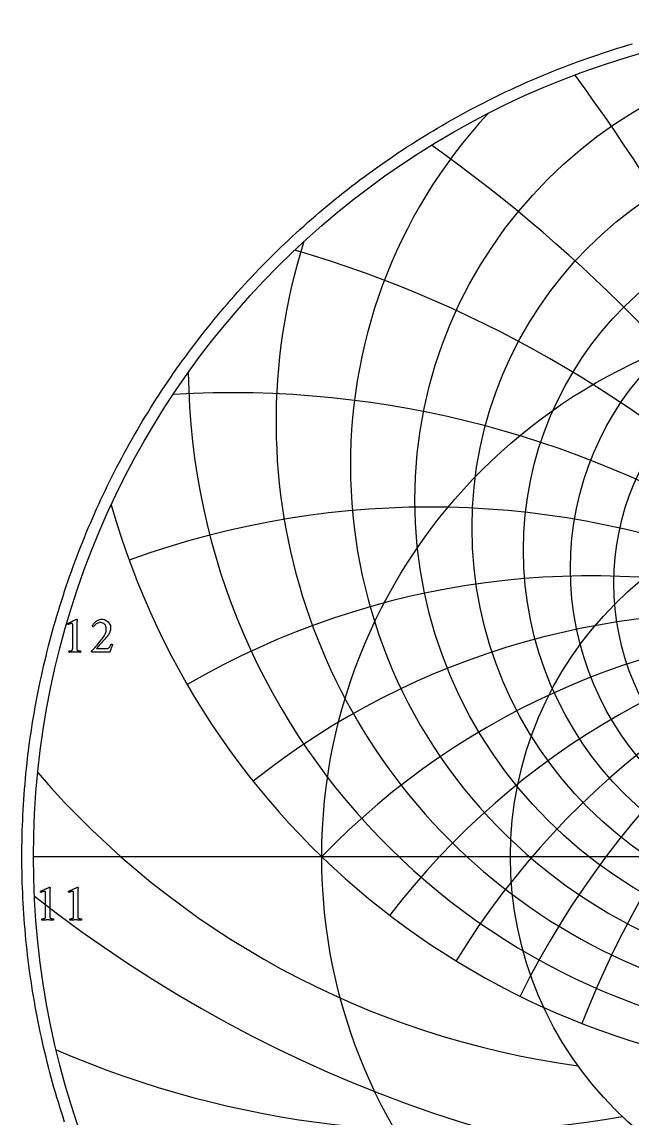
# Model space of a CAD drawing. Header units: millimetres. Extents: x -55 to 55, y -55 to 56.
# Drawn here: x -54.8 to -15.3, y -16.9 to 54 of the extents above; entities that cross this region are included whole.
import ezdxf

# ---------------------------------------------------------------- set-up
doc = ezdxf.new("R2010")
doc.units = ezdxf.units.MM
for name, color, linetype in [('CUT_OUTER', 1, 'Continuous'), ('ENGRAVE', 7, 'Continuous'), ('ENGRAVE_FINE', 8, 'Continuous'), ('TEXT', 5, 'Continuous')]:
    doc.layers.add(name, color=color, linetype=linetype)

msp = doc.modelspace()

# ---------------------------------------------------------------- linework, layer by layer
at = {"layer": 'CUT_OUTER'}
msp.add_lwpolyline([(-51.9867, -17.1741), (-52.0911, -16.8548), (-52.1935, -16.5348), (-52.294, -16.2143), (-52.3925, -15.8931), (-52.489, -15.5713), (-52.5836, -15.249), (-52.6761, -14.926), (-52.7667, -14.6025), (-52.8553, -14.2785), (-52.942, -13.9539), (-53.0266, -13.6288), (-53.1092, -13.3032), (-53.1898, -12.977), (-53.2685, -12.6504), (-53.3451, -12.3233), (-53.4197, -11.9958), (-53.4923, -11.6678), (-53.5629, -11.3393), (-53.6314, -11.0105), (-53.698, -10.6812), (-53.7625, -10.3515), (-53.825, -10.0214), (-53.8855, -9.691), (-53.944, -9.3602), (-54.0004, -9.029), (-54.0548, -8.6975), (-54.1071, -8.3656), (-54.1574, -8.0335), (-54.2057, -7.701), (-54.2519, -7.3683), (-54.2961, -7.0353), (-54.3383, -6.702), (-54.3784, -6.3684), (-54.4164, -6.0347), (-54.4524, -5.7007), (-54.4864, -5.3664), (-54.5183, -5.032), (-54.5481, -4.6974), (-54.5759, -4.3626), (-54.6017, -4.0277), (-54.6253, -3.6926), (-54.647, -3.3573), (-54.6665, -3.0219), (-54.6841, -2.6865), (-54.6995, -2.3509), (-54.7129, -2.0152), (-54.7242, -1.6794), (-54.7335, -1.3436), (-54.7407, -1.0078), (-54.7459, -0.6719), (-54.749, -0.3359), (-54.75, 0), (-54.749, 0.3359), (-54.7459, 0.6719), (-54.7407, 1.0078), (-54.7335, 1.3436), (-54.7242, 1.6794), (-54.7129, 2.0152), (-54.6995, 2.3509), (-54.6841, 2.6865), (-54.6665, 3.0219), (-54.647, 3.3573), (-54.6253, 3.6926), (-54.6017, 4.0277), (-54.5759, 4.3626), (-54.5481, 4.6974), (-54.5183, 5.032), (-54.4864, 5.3664), (-54.4524, 5.7007), (-54.4164, 6.0347), (-54.3784, 6.3684), (-54.3383, 6.702), (-54.2961, 7.0353), (-54.2519, 7.3683), (-54.2057, 7.701), (-54.1574, 8.0335), (-54.1071, 8.3656), (-54.0548, 8.6975), (-54.0004, 9.029), (-53.944, 9.3602), (-53.8855, 9.691), (-53.825, 10.0214), (-53.7625, 10.3515), (-53.698, 10.6812), (-53.6314, 11.0105), (-53.5629, 11.3393), (-53.4923, 11.6678), (-53.4197, 11.9958), (-53.3451, 12.3233), (-53.2685, 12.6504), (-53.1898, 12.977), (-53.1092, 13.3032), (-53.0266, 13.6288), (-52.942, 13.9539), (-52.8553, 14.2785), (-52.7667, 14.6025), (-52.6761, 14.926), (-52.5836, 15.249), (-52.489, 15.5713), (-52.3925, 15.8931), (-52.294, 16.2143), (-52.1935, 16.5348), (-52.0911, 16.8548), (-51.9867, 17.1741), (-51.8803, 17.4927), (-51.772, 17.8107), (-51.6617, 18.1281), (-51.5495, 18.4447), (-51.4354, 18.7607), (-51.3193, 19.0759), (-51.2013, 19.3905), (-51.0814, 19.7043), (-50.9595, 20.0173), (-50.8357, 20.3296), (-50.71, 20.6412), (-50.5824, 20.9519), (-50.4529, 21.2619), (-50.3215, 21.5711), (-50.1882, 21.8794), (-50.053, 22.187), (-49.9159, 22.4937), (-49.7769, 22.7995), (-49.6361, 23.1045), (-49.4934, 23.4086), (-49.3488, 23.7119), (-49.2024, 24.0142), (-49.0542, 24.3157), (-48.904, 24.6162), (-48.7521, 24.9158), (-48.5983, 25.2145), (-48.4426, 25.5122), (-48.2852, 25.809), (-48.1259, 26.1048), (-47.9648, 26.3996), (-47.802, 26.6934), (-47.6373, 26.9862), (-47.4708, 27.278), (-47.3025, 27.5687), (-47.1325, 27.8585), (-46.9606, 28.1471), (-46.787, 28.4347), (-46.6117, 28.7213), (-46.4346, 29.0067), (-46.2557, 29.2911), (-46.0751, 29.5744), (-45.8928, 29.8565), (-45.7087, 30.1376), (-45.523, 30.4175), (-45.3355, 30.6962), (-45.1463, 30.9738), (-44.9554, 31.2502), (-44.7628, 31.5255), (-44.5685, 31.7996), (-44.3725, 32.0724), (-44.1749, 32.3441), (-43.9756, 32.6145), (-43.7747, 32.8838), (-43.5721, 33.1517), (-43.3678, 33.4185), (-43.162, 33.6839), (-42.9545, 33.9481), (-42.7454, 34.2111), (-42.5346, 34.4727), (-42.3223, 34.733), (-42.1084, 34.9921), (-41.8929, 35.2498), (-41.6758, 35.5062), (-41.4572, 35.7612), (-41.237, 36.0149), (-41.0152, 36.2673), (-40.7919, 36.5182), (-40.5671, 36.7679), (-40.3407, 37.0161), (-40.1128, 37.2629), (-39.8834, 37.5083), (-39.6525, 37.7523), (-39.4201, 37.9949), (-39.1863, 38.2361), (-38.9509, 38.4758), (-38.7141, 38.7141), (-38.4758, 38.9509), (-38.2361, 39.1863), (-37.9949, 39.4201), (-37.7523, 39.6525), (-37.5083, 39.8834), (-37.2629, 40.1128), (-37.0161, 40.3407), (-36.7679, 40.5671), (-36.5182, 40.7919), (-36.2673, 41.0152), (-36.0149, 41.237), (-35.7612, 41.4572), (-35.5062, 41.6758), (-35.2498, 41.8929), (-34.9921, 42.1084), (-34.733, 42.3223), (-34.4727, 42.5346), (-34.2111, 42.7454), (-33.9481, 42.9545), (-33.6839, 43.162), (-33.4185, 43.3678), (-33.1517, 43.5721), (-32.8838, 43.7747), (-32.6145, 43.9756), (-32.3441, 44.1749), (-32.0724, 44.3725), (-31.7996, 44.5685), (-31.5255, 44.7628), (-31.2502, 44.9554), (-30.9738, 45.1463), (-30.6962, 45.3355), (-30.4175, 45.523), (-30.1376, 45.7087), (-29.8565, 45.8928), (-29.5744, 46.0751), (-29.2911, 46.2557), (-29.0067, 46.4346), (-28.7213, 46.6117), (-28.4347, 46.787), (-28.1471, 46.9606), (-27.8585, 47.1325), (-27.5687, 47.3025), (-27.278, 47.4708), (-26.9862, 47.6373), (-26.6934, 47.802), (-26.3996, 47.9648), (-26.1048, 48.1259), (-25.809, 48.2852), (-25.5122, 48.4426), (-25.2145, 48.5983), (-24.9158, 48.7521), (-24.6162, 48.904), (-24.3157, 49.0542), (-24.0142, 49.2024), (-23.7119, 49.3488), (-23.4086, 49.4934), (-23.1045, 49.6361), (-22.7995, 49.7769), (-22.4937, 49.9159), (-22.187, 50.053), (-21.8794, 50.1882), (-21.5711, 50.3215), (-21.2619, 50.4529), (-20.9519, 50.5824), (-20.6412, 50.71), (-20.3296, 50.8357), (-20.0173, 50.9595), (-19.7043, 51.0814), (-19.3905, 51.2013), (-19.0759, 51.3193), (-18.7607, 51.4354), (-18.4447, 51.5495), (-18.1281, 51.6617), (-17.8107, 51.772), (-17.4927, 51.8803), (-17.1741, 51.9867), (-16.8548, 52.0911), (-16.5348, 52.1935), (-16.2143, 52.294), (-15.8931, 52.3925), (-15.5713, 52.489), (-15.249, 52.5836)], dxfattribs=at)
at = {"layer": 'ENGRAVE'}
msp.add_lwpolyline([(-54, 0), (54, 0)], dxfattribs=at)
for centre, radius in [((0, 0), 54), ((0, 23.0863), 29.319), ((0, 21.284), 25.6242), ((0, 19.8271), 22.2988), ((0, 18.6445), 19.2615), ((0, 0), 35.3478), ((0, 17.6847), 16.4503), ((0, 0), 23.1383)]:
    msp.add_circle(centre, radius, dxfattribs=at)
for centre, radius, start, end in [((0, 25.334), 33.4947, 137.236305, 42.763695), ((0, 28.1719), 38.3077, 162.33792, 17.66208), ((0, 31.8162), 43.9874, 180.637999, 359.362001), ((0, 36.6037), 50.8852, 195.781543, 344.218457), ((0, -34.135), 49.1393, 44, 136), ((0, -34.135), 49.1393, 44, 136), ((-11.2582, 42.0162), 56.0498, 220.740424, 262.296099), ((-26.9713, 46.7156), 64.4924, 246.647918, 279.892458)]:
    msp.add_arc(centre, radius, start, end, dxfattribs=at)
at = {"layer": 'ENGRAVE_FINE'}
for centre, radius, start, end in [((-135.009, -34.135), 143.6736, 8.149817, 36.122961), ((-135.009, -34.135), 143.6736, 8.149817, 36.122961), ((-85.1117, -34.135), 98.2785, 12.357385, 54.648053), ((-85.1117, -34.135), 98.2785, 12.357385, 54.648053), ((-58.5619, -34.135), 76.4471, 16.731177, 73.695482), ((-58.5619, -34.135), 76.4471, 16.731177, 73.695482), ((-41.2327, -34.135), 64.1468, 21.338982, 93.335063), ((-41.2327, -34.135), 64.1468, 21.338982, 93.335063), ((41.2327, -34.135), 64.1468, 86.664937, 158.661018), ((41.2327, -34.135), 64.1468, 86.664937, 158.661018), ((-28.3706, -34.135), 56.7411, 26.26058, 110.031808), ((-28.3706, -34.135), 56.7411, 26.26058, 110.031808), ((28.3706, -34.135), 56.7411, 69.968192, 153.73942), ((28.3706, -34.135), 56.7411, 69.968192, 153.73942), ((-17.8852, -34.135), 52.2929, 31.592651, 120.029313), ((-17.8852, -34.135), 52.2929, 31.592651, 120.029313), ((17.8852, -34.135), 52.2929, 59.970687, 148.407349), ((17.8852, -34.135), 52.2929, 59.970687, 148.407349), ((-8.6646, -34.135), 49.8973, 37.455194, 128.578397), ((-8.6646, -34.135), 49.8973, 37.455194, 128.578397), ((8.6646, -34.135), 49.8973, 51.421603, 142.544806), ((8.6646, -34.135), 49.8973, 51.421603, 142.544806), ((0, 65.9346), 87.1737, 231.774108, 308.225892)]:
    msp.add_arc(centre, radius, start, end, dxfattribs=at)
at = {"layer": 'TEXT'}
for points in [[(-51.4616, 13.6111), (-51.4616, 14.9567), (-51.4626, 14.9897), (-51.4654, 15.0171), (-51.4702, 15.0391), (-51.4769, 15.0555), (-51.486, 15.0674), (-51.4978, 15.0759), (-51.5124, 15.081), (-51.5297, 15.0827), (-51.551, 15.0811), (-51.5774, 15.0763), (-51.6089, 15.0683), (-51.6456, 15.0572), (-51.6824, 15.0449), (-51.7145, 15.0337), (-51.742, 15.0236), (-51.7648, 15.0146), (-51.7782, 15.0271), (-51.7878, 15.041), (-51.7935, 15.0561), (-51.7954, 15.0725), (-51.7954, 15.0727), (-51.7954, 15.0733), (-51.7954, 15.0744), (-51.7954, 15.0759), (-51.795, 15.0821), (-51.7937, 15.087), (-51.7916, 15.0906), (-51.7886, 15.0929), (-51.7208, 15.1237), (-51.6536, 15.1547), (-51.5871, 15.1859), (-51.5212, 15.2173), (-51.4584, 15.2474), (-51.4011, 15.2748), (-51.3494, 15.2993), (-51.3032, 15.3212), (-51.265, 15.339), (-51.2372, 15.3518), (-51.2199, 15.3595), (-51.2129, 15.362), (-51.2061, 15.362), (-51.1982, 15.3608), (-51.1916, 15.3569), (-51.1863, 15.3505), (-51.1823, 15.3416), (-51.1791, 15.3318), (-51.1763, 15.3229), (-51.174, 15.3148), (-51.1721, 15.3075), (-51.1729, 15.3023), (-51.1755, 15.2867), (-51.1797, 15.2606), (-51.1857, 15.2241), (-51.1916, 15.178), (-51.1959, 15.1232), (-51.1985, 15.0596), (-51.1993, 14.9873), (-51.1993, 13.6111), (-51.1992, 13.5743), (-51.1989, 13.5387), (-51.1984, 13.5045), (-51.1976, 13.4715), (-51.196, 13.4406), (-51.1929, 13.4127), (-51.1883, 13.3878), (-51.1823, 13.3659), (-51.1765, 13.3576), (-51.1661, 13.3497), (-51.151, 13.3422), (-51.1312, 13.3352), (-51.1087, 13.3289), (-51.0856, 13.3237), (-51.0619, 13.3196), (-51.0375, 13.3165), (-51.0146, 13.3142), (-50.9953, 13.3126), (-50.9797, 13.3117), (-50.9677, 13.3114), (-50.9631, 13.3033), (-50.9596, 13.2926), (-50.9571, 13.2794), (-50.9557, 13.2637), (-50.9559, 13.2479), (-50.9579, 13.2347), (-50.9618, 13.2241), (-50.9677, 13.216), (-51.0177, 13.2193), (-51.0656, 13.2224), (-51.1114, 13.2252), (-51.155, 13.2279), (-51.1985, 13.2301), (-51.2436, 13.2317), (-51.2904, 13.2327), (-51.339, 13.233), (-51.3856, 13.2327), (-51.4301, 13.2317), (-51.4725, 13.2301), (-51.5127, 13.2279), (-51.5534, 13.2252), (-51.597, 13.2224), (-51.6436, 13.2193), (-51.6932, 13.216), (-51.6991, 13.2241), (-51.703, 13.2347), (-51.7051, 13.2479), (-51.7052, 13.2637), (-51.7038, 13.2794), (-51.7013, 13.2926), (-51.6978, 13.3033), (-51.6932, 13.3114), (-51.6812, 13.3117), (-51.6656, 13.3126), (-51.6463, 13.3142), (-51.6234, 13.3165), (-51.599, 13.3196), (-51.5753, 13.3237), (-51.5522, 13.3289), (-51.5297, 13.3352), (-51.5101, 13.3422), (-51.4957, 13.3497), (-51.4863, 13.3576), (-51.482, 13.3659), (-51.4759, 13.3878), (-51.471, 13.4127), (-51.4674, 13.4406), (-51.465, 13.4715), (-51.4635, 13.5045), (-51.4625, 13.5387), (-51.4618, 13.5743), (-51.4616, 13.6111)], [(-48.8795, 13.7235), (-48.8968, 13.6813), (-48.9144, 13.6362), (-48.9325, 13.5885), (-48.9511, 13.5379), (-48.9694, 13.4869), (-48.9868, 13.4378), (-49.0034, 13.3907), (-49.0192, 13.3454), (-49.0332, 13.3048), (-49.0447, 13.2713), (-49.0537, 13.2451), (-49.0601, 13.2262), (-50.2114, 13.2262), (-50.2167, 13.2301), (-50.2221, 13.2351), (-50.2277, 13.2412), (-50.2336, 13.2483), (-50.2388, 13.2557), (-50.2425, 13.2624), (-50.2448, 13.2685), (-50.2455, 13.2739), (-50.1752, 13.3531), (-50.1041, 13.434), (-50.0322, 13.5166), (-49.9594, 13.6009), (-49.887, 13.6859), (-49.8163, 13.7704), (-49.7473, 13.8545), (-49.68, 13.9381), (-49.6159, 14.0199), (-49.5565, 14.0982), (-49.5018, 14.1732), (-49.4518, 14.2447), (-49.4053, 14.3173), (-49.3679, 14.3852), (-49.3397, 14.4485), (-49.3207, 14.507), (-49.308, 14.5639), (-49.2989, 14.622), (-49.2935, 14.6814), (-49.2917, 14.7421), (-49.2982, 14.8238), (-49.3177, 14.8988), (-49.3501, 14.9669), (-49.3956, 15.0282), (-49.4511, 15.0789), (-49.5135, 15.1151), (-49.5831, 15.1368), (-49.6596, 15.144), (-49.7239, 15.1404), (-49.7839, 15.1296), (-49.8397, 15.1115), (-49.8912, 15.0861), (-49.9383, 15.0565), (-49.9807, 15.0257), (-50.0183, 14.9935), (-50.0513, 14.9601), (-50.0794, 14.9281), (-50.1024, 14.9005), (-50.1203, 14.877), (-50.1331, 14.8579), (-50.1434, 14.8593), (-50.154, 14.8634), (-50.1647, 14.8703), (-50.1757, 14.88), (-50.1854, 14.8904), (-50.1923, 14.8992), (-50.1964, 14.9065), (-50.1978, 14.9124), (-50.1905, 14.9304), (-50.1787, 14.9537), (-50.1624, 14.9823), (-50.1416, 15.0163), (-50.1164, 15.0533), (-50.0867, 15.0912), (-50.0525, 15.13), (-50.0139, 15.1696), (-49.9714, 15.2081), (-49.9257, 15.2437), (-49.8769, 15.2762), (-49.8248, 15.3058), (-49.7696, 15.3304), (-49.7111, 15.348), (-49.6495, 15.3585), (-49.5847, 15.362), (-49.5064, 15.357), (-49.4318, 15.342), (-49.3608, 15.317), (-49.2934, 15.282), (-49.2312, 15.2391), (-49.1759, 15.1904), (-49.1273, 15.136), (-49.0856, 15.0759), (-49.0521, 15.0118), (-49.0281, 14.9456), (-49.0138, 14.8773), (-49.009, 14.8068), (-49.0122, 14.7363), (-49.0217, 14.668), (-49.0377, 14.6018), (-49.0601, 14.5377), (-49.0879, 14.4757), (-49.1205, 14.4159), (-49.1578, 14.3582), (-49.1997, 14.3026), (-49.2592, 14.2299), (-49.3219, 14.1549), (-49.3878, 14.0775), (-49.4569, 13.9978), (-49.5266, 13.9181), (-49.5944, 13.8411), (-49.6603, 13.7665), (-49.7243, 13.6946), (-49.7841, 13.6274), (-49.8376, 13.5673), (-49.8846, 13.5141), (-49.9253, 13.4681), (-49.2644, 13.4681), (-49.2173, 13.472), (-49.1746, 13.4838), (-49.1364, 13.5035), (-49.1026, 13.5311), (-49.0717, 13.5667), (-49.0417, 13.6107), (-49.0129, 13.663), (-48.9851, 13.7235), (-48.9802, 13.7325), (-48.9723, 13.7389), (-48.9615, 13.7427), (-48.9476, 13.744), (-48.9417, 13.7436), (-48.934, 13.7423), (-48.9247, 13.7401), (-48.9136, 13.7372), (-48.9025, 13.7338), (-48.8931, 13.7304), (-48.8855, 13.7269), (-48.8795, 13.7235)], [(-53.215, -3.7173), (-53.215, -2.3718), (-53.216, -2.3388), (-53.2188, -2.3113), (-53.2236, -2.2894), (-53.2303, -2.273), (-53.2394, -2.2611), (-53.2512, -2.2525), (-53.2658, -2.2474), (-53.2831, -2.2457), (-53.3044, -2.2473), (-53.3308, -2.2521), (-53.3623, -2.2601), (-53.3989, -2.2713), (-53.4358, -2.2835), (-53.4679, -2.2947), (-53.4954, -2.3048), (-53.5182, -2.3139), (-53.5316, -2.3013), (-53.5412, -2.2875), (-53.5469, -2.2723), (-53.5488, -2.2559), (-53.5488, -2.2557), (-53.5488, -2.2551), (-53.5488, -2.254), (-53.5488, -2.2525), (-53.5484, -2.2464), (-53.5471, -2.2415), (-53.545, -2.2379), (-53.542, -2.2355), (-53.4742, -2.2047), (-53.407, -2.1738), (-53.3405, -2.1426), (-53.2746, -2.1112), (-53.2118, -2.081), (-53.1545, -2.0537), (-53.1028, -2.0291), (-53.0566, -2.0073), (-53.0184, -1.9894), (-52.9906, -1.9766), (-52.9732, -1.969), (-52.9663, -1.9664), (-52.9595, -1.9664), (-52.9516, -1.9677), (-52.945, -1.9715), (-52.9397, -1.9779), (-52.9357, -1.9868), (-52.9325, -1.9966), (-52.9297, -2.0056), (-52.9274, -2.0137), (-52.9254, -2.0209), (-52.9263, -2.0261), (-52.9289, -2.0418), (-52.9331, -2.0678), (-52.9391, -2.1044), (-52.945, -2.1505), (-52.9493, -2.2053), (-52.9518, -2.2688), (-52.9527, -2.3411), (-52.9527, -3.7173), (-52.9526, -3.7541), (-52.9523, -3.7897), (-52.9517, -3.824), (-52.951, -3.857), (-52.9494, -3.8879), (-52.9463, -3.9157), (-52.9417, -3.9407), (-52.9357, -3.9626), (-52.9299, -3.9709), (-52.9195, -3.9788), (-52.9044, -3.9862), (-52.8846, -3.9932), (-52.8621, -3.9995), (-52.839, -4.0047), (-52.8153, -4.0089), (-52.7909, -4.012), (-52.768, -4.0142), (-52.7487, -4.0158), (-52.7331, -4.0168), (-52.7211, -4.0171), (-52.7165, -4.0252), (-52.713, -4.0358), (-52.7105, -4.049), (-52.7091, -4.0648), (-52.7092, -4.0805), (-52.7113, -4.0937), (-52.7152, -4.1044), (-52.7211, -4.1125), (-52.7711, -4.1092), (-52.819, -4.1061), (-52.8648, -4.1032), (-52.9084, -4.1005), (-52.9518, -4.0983), (-52.997, -4.0967), (-53.0438, -4.0958), (-53.0924, -4.0954), (-53.139, -4.0958), (-53.1835, -4.0967), (-53.2259, -4.0983), (-53.2661, -4.1005), (-53.3068, -4.1032), (-53.3504, -4.1061), (-53.397, -4.1092), (-53.4466, -4.1125), (-53.4525, -4.1044), (-53.4564, -4.0937), (-53.4584, -4.0805), (-53.4586, -4.0648), (-53.4572, -4.049), (-53.4547, -4.0358), (-53.4512, -4.0252), (-53.4466, -4.0171), (-53.4346, -4.0168), (-53.419, -4.0158), (-53.3997, -4.0142), (-53.3768, -4.012), (-53.3524, -4.0089), (-53.3287, -4.0047), (-53.3056, -3.9995), (-53.2831, -3.9932), (-53.2635, -3.9862), (-53.2491, -3.9788), (-53.2397, -3.9709), (-53.2354, -3.9626), (-53.2293, -3.9407), (-53.2244, -3.9157), (-53.2207, -3.8879), (-53.2184, -3.857), (-53.2169, -3.824), (-53.2158, -3.7897), (-53.2152, -3.7541), (-53.215, -3.7173)], [(-51.4028, -3.7173), (-51.4028, -2.3718), (-51.4037, -2.3388), (-51.4066, -2.3113), (-51.4114, -2.2894), (-51.4181, -2.273), (-51.4271, -2.2611), (-51.439, -2.2525), (-51.4535, -2.2474), (-51.4709, -2.2457), (-51.4922, -2.2473), (-51.5186, -2.2521), (-51.5501, -2.2601), (-51.5867, -2.2713), (-51.6235, -2.2835), (-51.6557, -2.2947), (-51.6832, -2.3048), (-51.7059, -2.3139), (-51.7193, -2.3013), (-51.7289, -2.2875), (-51.7347, -2.2723), (-51.7366, -2.2559), (-51.7366, -2.2557), (-51.7366, -2.2551), (-51.7366, -2.254), (-51.7366, -2.2525), (-51.7362, -2.2464), (-51.7349, -2.2415), (-51.7328, -2.2379), (-51.7298, -2.2355), (-51.662, -2.2047), (-51.5948, -2.1738), (-51.5283, -2.1426), (-51.4624, -2.1112), (-51.3996, -2.081), (-51.3423, -2.0537), (-51.2906, -2.0291), (-51.2444, -2.0073), (-51.2061, -1.9894), (-51.1784, -1.9766), (-51.161, -1.969), (-51.1541, -1.9664), (-51.1473, -1.9664), (-51.1394, -1.9677), (-51.1328, -1.9715), (-51.1275, -1.9779), (-51.1234, -1.9868), (-51.1202, -1.9966), (-51.1175, -2.0056), (-51.1151, -2.0137), (-51.1132, -2.0209), (-51.1141, -2.0261), (-51.1166, -2.0418), (-51.1209, -2.0678), (-51.1268, -2.1044), (-51.1328, -2.1505), (-51.1371, -2.2053), (-51.1396, -2.2688), (-51.1405, -2.3411), (-51.1405, -3.7173), (-51.1404, -3.7541), (-51.14, -3.7897), (-51.1395, -3.824), (-51.1388, -3.857), (-51.1372, -3.8879), (-51.1341, -3.9157), (-51.1295, -3.9407), (-51.1234, -3.9626), (-51.1177, -3.9709), (-51.1073, -3.9788), (-51.0921, -3.9862), (-51.0723, -3.9932), (-51.0499, -3.9995), (-51.0268, -4.0047), (-51.003, -4.0089), (-50.9787, -4.012), (-50.9558, -4.0142), (-50.9365, -4.0158), (-50.9209, -4.0168), (-50.9088, -4.0171), (-50.9042, -4.0252), (-50.9007, -4.0358), (-50.8983, -4.049), (-50.8969, -4.0648), (-50.897, -4.0805), (-50.899, -4.0937), (-50.903, -4.1044), (-50.9088, -4.1125), (-50.9589, -4.1092), (-51.0068, -4.1061), (-51.0525, -4.1032), (-51.0962, -4.1005), (-51.1396, -4.0983), (-51.1847, -4.0967), (-51.2316, -4.0958), (-51.2801, -4.0954), (-51.3268, -4.0958), (-51.3713, -4.0967), (-51.4136, -4.0983), (-51.4539, -4.1005), (-51.4945, -4.1032), (-51.5382, -4.1061), (-51.5848, -4.1092), (-51.6344, -4.1125), (-51.6403, -4.1044), (-51.6442, -4.0937), (-51.6462, -4.0805), (-51.6463, -4.0648), (-51.6449, -4.049), (-51.6425, -4.0358), (-51.639, -4.0252), (-51.6344, -4.0171), (-51.6224, -4.0168), (-51.6067, -4.0158), (-51.5875, -4.0142), (-51.5646, -4.012), (-51.5402, -4.0089), (-51.5165, -4.0047), (-51.4934, -3.9995), (-51.4709, -3.9932), (-51.4513, -3.9862), (-51.4368, -3.9788), (-51.4275, -3.9709), (-51.4232, -3.9626), (-51.417, -3.9407), (-51.4121, -3.9157), (-51.4085, -3.8879), (-51.4062, -3.857), (-51.4047, -3.824), (-51.4036, -3.7897), (-51.403, -3.7541), (-51.4028, -3.7173)]]:
    msp.add_lwpolyline(points, close=True, dxfattribs=at)

doc.saveas('drawing.dxf')
